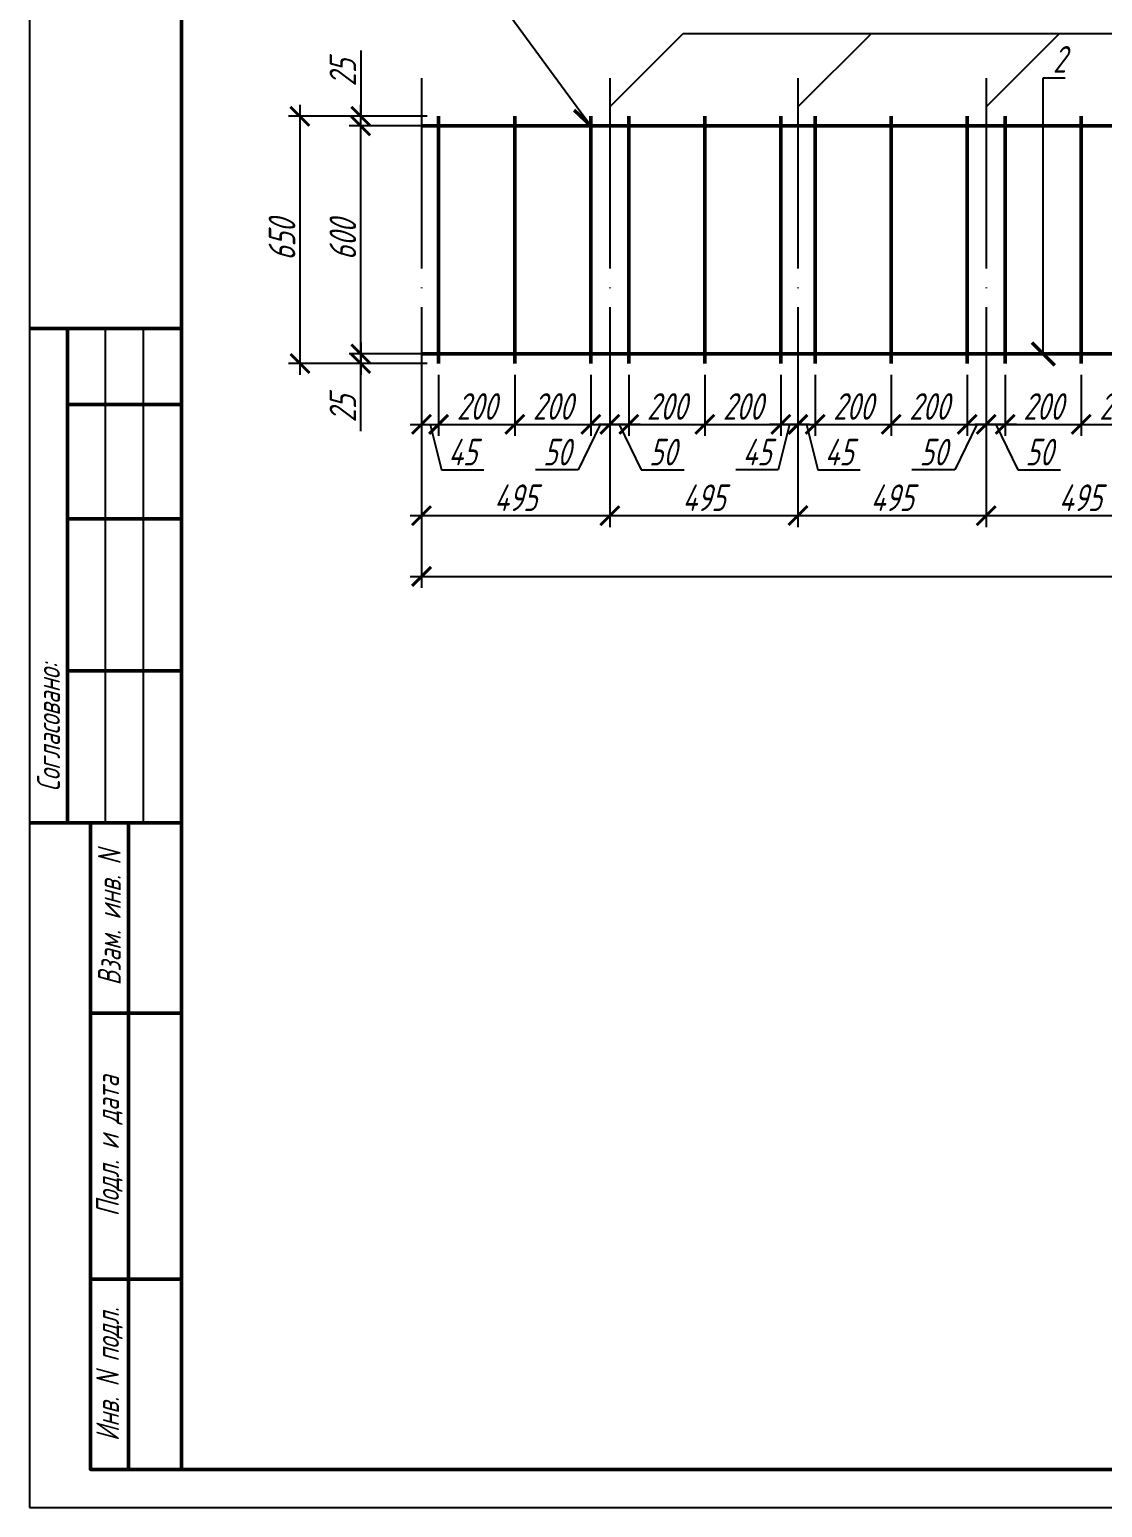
# Model space of a CAD drawing. Header units: millimetres. Extents: x 47215 to 48111, y -15059 to -14168.
# Drawn here: x 47215.2 to 47356.3, y -15058.8 to -14864.5 of the extents above; entities that cross this region are included whole.
import ezdxf
from ezdxf import colors
from ezdxf.entities.mleader import LeaderData, LeaderLine
from ezdxf.math import Vec2, Vec3

# ---------------------------------------------------------------- set-up
doc = ezdxf.new("R2010")
doc.units = ezdxf.units.MM
doc.linetypes.add('ОСЕВАЯ_КРУПНАЯ', pattern=[30, 25, -2.5, 0, -2.5])
doc.layers.get('Defpoints').update_dxf_attribs({"color": 255})
for name, color, linetype, lineweight in [('Выноски', 7, 'Continuous', 25), ('Каркас', 164, 'Continuous', 50), ('Размеры', 170, 'Continuous', 25)]:
    doc.layers.add(name, color=color, linetype=linetype, lineweight=lineweight)
doc.styles.add('3.0', font='simplex.shx', dxfattribs={"width": 0.7, "oblique": 15, "height": 3})
doc.styles.add('3.5', font='simplex.shx', dxfattribs={"width": 0.7, "oblique": 15, "height": 3.5})
doc.dimstyles.new('20-3', dxfattribs={"dimtxt": 3.5, "dimasz": 2.5, "dimexe": 1.5, "dimexo": 1.5, "dimgap": 0.6, "dimtad": 1, "dimdec": 0, "dimlfac": 20, "dimtxsty": '3.5', "dimblk": 'ARCHTICK', "dimcen": 2.5, "dimdle": 1.5, "dimadec": 0, "dimazin": 0, "dimtfac": 1, "dimtdec": 0, "dimtmove": 1, "dimatfit": 3, "dimldrblk": 'OPEN30', "dimfxl": 1.5, "dimarcsym": 0})

# ---------------------------------------------------------------- blocks, each defined once
blk = doc.blocks.new('_ArchTick')
at = {"color": 0, "linetype": 'ByBlock', "const_width": 0.15}
blk.add_lwpolyline([(-0.5, -0.5), (0.5, 0.5)], dxfattribs=at)
blk = doc.blocks.new('*D187')
at = {"layer": 'Defpoints', "color": 0, "transparency": 16777216}
for p in [(47258.78, -14877.12), (47269.03, -14877.12), (47269.03, -14907.12)]:
    blk.add_point(p, dxfattribs=at)
at = {"layer": 'Размеры', "color": 0, "lineweight": -2, "transparency": 16777216}
for p, q in [((47258.78, -14908.62), (47258.78, -14875.62)), ((47267.53, -14877.12), (47257.28, -14877.12)), ((47267.53, -14907.12), (47257.28, -14907.12))]:
    blk.add_line(p, q, dxfattribs=at)
at = {"layer": 'Размеры', "color": 0, "lineweight": -2, "transparency": 16777216, "xscale": 2.5, "yscale": 2.5, "zscale": 2.5}
for p, rotation in [((47258.78, -14877.12), 90), ((47258.78, -14907.12), 270)]:
    blk.add_blockref('_ArchTick', p, dxfattribs=dict(at, rotation=rotation))
at = {"layer": 'Размеры', "color": 0, "transparency": 16777216, "insert": (47256.43, -14892.12), "char_height": 3.5, "attachment_point": 5, "rotation": 90, "style": '3.5'}
blk.add_mtext('600', dxfattribs=at)
blk = doc.blocks.new('_Open30')
at = {"color": 0, "linetype": 'ByBlock', "lineweight": -2}
for p, q in [((-1, 0.268), (0, 0)), ((0, 0), (-1, -0.268)), ((0, 0), (-1, 0))]:
    blk.add_line(p, q, dxfattribs=at)
blk = doc.blocks.new('*D188')
at = {"layer": 'Defpoints', "color": 0, "transparency": 16777216}
for p in [(47269.03, -14908.37), (47279.03, -14908.37), (47279.03, -14916.37)]:
    blk.add_point(p, dxfattribs=at)
at = {"layer": 'Размеры', "color": 0, "lineweight": -2, "transparency": 16777216}
for p, q in [((47269.03, -14909.87), (47269.03, -14917.87)), ((47279.03, -14909.87), (47279.03, -14917.87)), ((47267.53, -14916.37), (47280.53, -14916.37))]:
    blk.add_line(p, q, dxfattribs=at)
at = {"layer": 'Размеры', "color": 0, "lineweight": -2, "transparency": 16777216, "xscale": 2.5, "yscale": 2.5, "zscale": 2.5, "rotation": 180}
blk.add_blockref('_ArchTick', (47269.03, -14916.37), dxfattribs=at)
at = {"layer": 'Размеры', "color": 0, "lineweight": -2, "transparency": 16777216, "xscale": 2.5, "yscale": 2.5, "zscale": 2.5}
blk.add_blockref('_ArchTick', (47279.03, -14916.37), dxfattribs=at)
at = {"layer": 'Размеры', "color": 0, "transparency": 16777216, "insert": (47274.03, -14914.02), "char_height": 3.5, "attachment_point": 5, "style": '3.5'}
blk.add_mtext('200', dxfattribs=at)
blk = doc.blocks.new('*D189')
at = {"layer": 'Defpoints', "color": 0, "transparency": 16777216}
for p in [(47279.03, -14908.37), (47289.03, -14908.37), (47289.03, -14916.37)]:
    blk.add_point(p, dxfattribs=at)
at = {"layer": 'Размеры', "color": 0, "lineweight": -2, "transparency": 16777216}
for p, q in [((47279.03, -14909.87), (47279.03, -14917.87)), ((47289.03, -14909.87), (47289.03, -14917.87)), ((47277.53, -14916.37), (47290.53, -14916.37))]:
    blk.add_line(p, q, dxfattribs=at)
at = {"layer": 'Размеры', "color": 0, "lineweight": -2, "transparency": 16777216, "xscale": 2.5, "yscale": 2.5, "zscale": 2.5, "rotation": 180}
blk.add_blockref('_ArchTick', (47279.03, -14916.37), dxfattribs=at)
at = {"layer": 'Размеры', "color": 0, "lineweight": -2, "transparency": 16777216, "xscale": 2.5, "yscale": 2.5, "zscale": 2.5}
blk.add_blockref('_ArchTick', (47289.03, -14916.37), dxfattribs=at)
at = {"layer": 'Размеры', "color": 0, "transparency": 16777216, "insert": (47284.03, -14914.02), "char_height": 3.5, "attachment_point": 5, "style": '3.5'}
blk.add_mtext('200', dxfattribs=at)
blk = doc.blocks.new('*D190')
at = {"layer": 'Defpoints', "color": 0, "transparency": 16777216}
for p in [(47289.03, -14908.37), (47291.53, -14908.37), (47291.53, -14916.37)]:
    blk.add_point(p, dxfattribs=at)
at = {"layer": 'Размеры', "color": 0, "lineweight": -2, "transparency": 16777216}
for p, q in [((47289.03, -14909.87), (47289.03, -14917.87)), ((47291.53, -14909.87), (47291.53, -14917.87)), ((47290.28, -14916.37), (47287.39, -14922.37)), ((47287.53, -14916.37), (47293.03, -14916.37)), ((47287.39, -14922.37), (47281.76, -14922.37))]:
    blk.add_line(p, q, dxfattribs=at)
at = {"layer": 'Размеры', "color": 0, "lineweight": -2, "transparency": 16777216, "xscale": 2.5, "yscale": 2.5, "zscale": 2.5, "rotation": 180}
blk.add_blockref('_ArchTick', (47289.03, -14916.37), dxfattribs=at)
at = {"layer": 'Размеры', "color": 0, "lineweight": -2, "transparency": 16777216, "xscale": 2.5, "yscale": 2.5, "zscale": 2.5}
blk.add_blockref('_ArchTick', (47291.53, -14916.37), dxfattribs=at)
at = {"layer": 'Размеры', "color": 0, "transparency": 16777216, "insert": (47284.57, -14920.02), "char_height": 3.5, "attachment_point": 5, "style": '3.5'}
blk.add_mtext('50', dxfattribs=at)
blk = doc.blocks.new('*D191')
at = {"layer": 'Defpoints', "color": 0, "transparency": 16777216}
for p in [(47266.78, -14908.37), (47269.03, -14908.37), (47269.03, -14916.37)]:
    blk.add_point(p, dxfattribs=at)
at = {"layer": 'Размеры', "color": 0, "lineweight": -2, "transparency": 16777216}
for p, q in [((47266.78, -14909.87), (47266.78, -14917.87)), ((47269.03, -14909.87), (47269.03, -14917.87)), ((47265.28, -14916.37), (47270.53, -14916.37)), ((47267.91, -14916.37), (47269.4, -14922.37)), ((47269.4, -14922.37), (47274.96, -14922.37))]:
    blk.add_line(p, q, dxfattribs=at)
at = {"layer": 'Размеры', "color": 0, "lineweight": -2, "transparency": 16777216, "xscale": 2.5, "yscale": 2.5, "zscale": 2.5, "rotation": 180}
blk.add_blockref('_ArchTick', (47266.78, -14916.37), dxfattribs=at)
at = {"layer": 'Размеры', "color": 0, "lineweight": -2, "transparency": 16777216, "xscale": 2.5, "yscale": 2.5, "zscale": 2.5}
blk.add_blockref('_ArchTick', (47269.03, -14916.37), dxfattribs=at)
at = {"layer": 'Размеры', "color": 0, "transparency": 16777216, "insert": (47272.18, -14920.02), "char_height": 3.5, "attachment_point": 5, "style": '3.5'}
blk.add_mtext('45', dxfattribs=at)
blk = doc.blocks.new('*D192')
at = {"layer": 'Defpoints', "color": 0, "transparency": 16777216}
for p in [(47266.78, -14908.37), (47291.53, -14908.37), (47291.53, -14928.37)]:
    blk.add_point(p, dxfattribs=at)
at = {"layer": 'Размеры', "color": 0, "lineweight": -2, "transparency": 16777216}
for p, q in [((47266.78, -14909.87), (47266.78, -14929.87)), ((47291.53, -14909.87), (47291.53, -14929.87)), ((47265.28, -14928.37), (47293.03, -14928.37))]:
    blk.add_line(p, q, dxfattribs=at)
at = {"layer": 'Размеры', "color": 0, "lineweight": -2, "transparency": 16777216, "xscale": 2.5, "yscale": 2.5, "zscale": 2.5, "rotation": 180}
blk.add_blockref('_ArchTick', (47266.78, -14928.37), dxfattribs=at)
at = {"layer": 'Размеры', "color": 0, "lineweight": -2, "transparency": 16777216, "xscale": 2.5, "yscale": 2.5, "zscale": 2.5}
blk.add_blockref('_ArchTick', (47291.53, -14928.37), dxfattribs=at)
at = {"layer": 'Размеры', "color": 0, "transparency": 16777216, "insert": (47279.16, -14926.02), "char_height": 3.5, "attachment_point": 5, "style": '3.5'}
blk.add_mtext('495', dxfattribs=at)
blk = doc.blocks.new('*D193')
at = {"layer": 'Defpoints', "color": 0, "transparency": 16777216}
for p in [(47291.53, -14908.37), (47294.03, -14908.37), (47291.53, -14916.37)]:
    blk.add_point(p, dxfattribs=at)
at = {"layer": 'Размеры', "color": 0, "lineweight": -2, "transparency": 16777216}
for p, q in [((47291.53, -14909.87), (47291.53, -14917.87)), ((47294.03, -14909.87), (47294.03, -14917.87)), ((47295.53, -14916.37), (47290.03, -14916.37)), ((47292.78, -14916.37), (47295.67, -14922.37)), ((47295.67, -14922.37), (47301.3, -14922.37))]:
    blk.add_line(p, q, dxfattribs=at)
at = {"layer": 'Размеры', "color": 0, "lineweight": -2, "transparency": 16777216, "xscale": 2.5, "yscale": 2.5, "zscale": 2.5, "rotation": 180}
blk.add_blockref('_ArchTick', (47291.53, -14916.37), dxfattribs=at)
at = {"layer": 'Размеры', "color": 0, "lineweight": -2, "transparency": 16777216, "xscale": 2.5, "yscale": 2.5, "zscale": 2.5}
blk.add_blockref('_ArchTick', (47294.03, -14916.37), dxfattribs=at)
at = {"layer": 'Размеры', "color": 0, "transparency": 16777216, "insert": (47298.49, -14920.02), "char_height": 3.5, "attachment_point": 5, "style": '3.5'}
blk.add_mtext('50', dxfattribs=at)
blk = doc.blocks.new('*D194')
at = {"layer": 'Defpoints', "color": 0, "transparency": 16777216}
for p in [(47294.03, -14908.37), (47304.03, -14908.37), (47304.03, -14916.37)]:
    blk.add_point(p, dxfattribs=at)
at = {"layer": 'Размеры', "color": 0, "lineweight": -2, "transparency": 16777216}
for p, q in [((47294.03, -14909.87), (47294.03, -14917.87)), ((47304.03, -14909.87), (47304.03, -14917.87)), ((47292.53, -14916.37), (47305.53, -14916.37))]:
    blk.add_line(p, q, dxfattribs=at)
at = {"layer": 'Размеры', "color": 0, "lineweight": -2, "transparency": 16777216, "xscale": 2.5, "yscale": 2.5, "zscale": 2.5, "rotation": 180}
blk.add_blockref('_ArchTick', (47294.03, -14916.37), dxfattribs=at)
at = {"layer": 'Размеры', "color": 0, "lineweight": -2, "transparency": 16777216, "xscale": 2.5, "yscale": 2.5, "zscale": 2.5}
blk.add_blockref('_ArchTick', (47304.03, -14916.37), dxfattribs=at)
at = {"layer": 'Размеры', "color": 0, "transparency": 16777216, "insert": (47299.03, -14914.02), "char_height": 3.5, "attachment_point": 5, "style": '3.5'}
blk.add_mtext('200', dxfattribs=at)
blk = doc.blocks.new('*D195')
at = {"layer": 'Defpoints', "color": 0, "transparency": 16777216}
for p in [(47304.03, -14908.37), (47314.03, -14908.37), (47314.03, -14916.37)]:
    blk.add_point(p, dxfattribs=at)
at = {"layer": 'Размеры', "color": 0, "lineweight": -2, "transparency": 16777216}
for p, q in [((47304.03, -14909.87), (47304.03, -14917.87)), ((47314.03, -14909.87), (47314.03, -14917.87)), ((47302.53, -14916.37), (47315.53, -14916.37))]:
    blk.add_line(p, q, dxfattribs=at)
at = {"layer": 'Размеры', "color": 0, "lineweight": -2, "transparency": 16777216, "xscale": 2.5, "yscale": 2.5, "zscale": 2.5, "rotation": 180}
blk.add_blockref('_ArchTick', (47304.03, -14916.37), dxfattribs=at)
at = {"layer": 'Размеры', "color": 0, "lineweight": -2, "transparency": 16777216, "xscale": 2.5, "yscale": 2.5, "zscale": 2.5}
blk.add_blockref('_ArchTick', (47314.03, -14916.37), dxfattribs=at)
at = {"layer": 'Размеры', "color": 0, "transparency": 16777216, "insert": (47309.03, -14914.02), "char_height": 3.5, "attachment_point": 5, "style": '3.5'}
blk.add_mtext('200', dxfattribs=at)
blk = doc.blocks.new('*D196')
at = {"layer": 'Defpoints', "color": 0, "transparency": 16777216}
for p in [(47316.28, -14908.37), (47318.53, -14908.37), (47318.53, -14916.37)]:
    blk.add_point(p, dxfattribs=at)
at = {"layer": 'Размеры', "color": 0, "lineweight": -2, "transparency": 16777216}
for p, q in [((47316.28, -14909.87), (47316.28, -14917.87)), ((47318.53, -14909.87), (47318.53, -14917.87)), ((47314.78, -14916.37), (47320.03, -14916.37)), ((47317.41, -14916.37), (47318.9, -14922.37)), ((47318.9, -14922.37), (47324.46, -14922.37))]:
    blk.add_line(p, q, dxfattribs=at)
at = {"layer": 'Размеры', "color": 0, "lineweight": -2, "transparency": 16777216, "xscale": 2.5, "yscale": 2.5, "zscale": 2.5, "rotation": 180}
blk.add_blockref('_ArchTick', (47316.28, -14916.37), dxfattribs=at)
at = {"layer": 'Размеры', "color": 0, "lineweight": -2, "transparency": 16777216, "xscale": 2.5, "yscale": 2.5, "zscale": 2.5}
blk.add_blockref('_ArchTick', (47318.53, -14916.37), dxfattribs=at)
at = {"layer": 'Размеры', "color": 0, "transparency": 16777216, "insert": (47321.68, -14920.02), "char_height": 3.5, "attachment_point": 5, "style": '3.5'}
blk.add_mtext('45', dxfattribs=at)
blk = doc.blocks.new('*D197')
at = {"layer": 'Defpoints', "color": 0, "transparency": 16777216}
for p in [(47314.03, -14908.37), (47316.28, -14908.37), (47314.03, -14916.37)]:
    blk.add_point(p, dxfattribs=at)
at = {"layer": 'Размеры', "color": 0, "lineweight": -2, "transparency": 16777216}
for p, q in [((47314.03, -14909.87), (47314.03, -14917.87)), ((47316.28, -14909.87), (47316.28, -14917.87)), ((47317.78, -14916.37), (47312.53, -14916.37)), ((47315.16, -14916.37), (47313.66, -14922.37)), ((47313.66, -14922.37), (47308.1, -14922.37))]:
    blk.add_line(p, q, dxfattribs=at)
at = {"layer": 'Размеры', "color": 0, "lineweight": -2, "transparency": 16777216, "xscale": 2.5, "yscale": 2.5, "zscale": 2.5, "rotation": 180}
blk.add_blockref('_ArchTick', (47314.03, -14916.37), dxfattribs=at)
at = {"layer": 'Размеры', "color": 0, "lineweight": -2, "transparency": 16777216, "xscale": 2.5, "yscale": 2.5, "zscale": 2.5}
blk.add_blockref('_ArchTick', (47316.28, -14916.37), dxfattribs=at)
at = {"layer": 'Размеры', "color": 0, "transparency": 16777216, "insert": (47310.88, -14920.02), "char_height": 3.5, "attachment_point": 5, "style": '3.5'}
blk.add_mtext('45', dxfattribs=at)
blk = doc.blocks.new('*D198')
at = {"layer": 'Defpoints', "color": 0, "transparency": 16777216}
for p in [(47328.53, -14908.37), (47338.53, -14908.37), (47338.53, -14916.37)]:
    blk.add_point(p, dxfattribs=at)
at = {"layer": 'Размеры', "color": 0, "lineweight": -2, "transparency": 16777216}
for p, q in [((47328.53, -14909.87), (47328.53, -14917.87)), ((47338.53, -14909.87), (47338.53, -14917.87)), ((47327.03, -14916.37), (47340.03, -14916.37))]:
    blk.add_line(p, q, dxfattribs=at)
at = {"layer": 'Размеры', "color": 0, "lineweight": -2, "transparency": 16777216, "xscale": 2.5, "yscale": 2.5, "zscale": 2.5, "rotation": 180}
blk.add_blockref('_ArchTick', (47328.53, -14916.37), dxfattribs=at)
at = {"layer": 'Размеры', "color": 0, "lineweight": -2, "transparency": 16777216, "xscale": 2.5, "yscale": 2.5, "zscale": 2.5}
blk.add_blockref('_ArchTick', (47338.53, -14916.37), dxfattribs=at)
at = {"layer": 'Размеры', "color": 0, "transparency": 16777216, "insert": (47333.53, -14914.02), "char_height": 3.5, "attachment_point": 5, "style": '3.5'}
blk.add_mtext('200', dxfattribs=at)
blk = doc.blocks.new('*D199')
at = {"layer": 'Defpoints', "color": 0, "transparency": 16777216}
for p in [(47338.53, -14908.37), (47341.03, -14908.37), (47341.03, -14916.37)]:
    blk.add_point(p, dxfattribs=at)
at = {"layer": 'Размеры', "color": 0, "lineweight": -2, "transparency": 16777216}
for p, q in [((47338.53, -14909.87), (47338.53, -14917.87)), ((47341.03, -14909.87), (47341.03, -14917.87)), ((47339.78, -14916.37), (47336.89, -14922.37)), ((47337.03, -14916.37), (47342.53, -14916.37)), ((47336.89, -14922.37), (47331.26, -14922.37))]:
    blk.add_line(p, q, dxfattribs=at)
at = {"layer": 'Размеры', "color": 0, "lineweight": -2, "transparency": 16777216, "xscale": 2.5, "yscale": 2.5, "zscale": 2.5, "rotation": 180}
blk.add_blockref('_ArchTick', (47338.53, -14916.37), dxfattribs=at)
at = {"layer": 'Размеры', "color": 0, "lineweight": -2, "transparency": 16777216, "xscale": 2.5, "yscale": 2.5, "zscale": 2.5}
blk.add_blockref('_ArchTick', (47341.03, -14916.37), dxfattribs=at)
at = {"layer": 'Размеры', "color": 0, "transparency": 16777216, "insert": (47334.07, -14920.02), "char_height": 3.5, "attachment_point": 5, "style": '3.5'}
blk.add_mtext('50', dxfattribs=at)
blk = doc.blocks.new('*D200')
at = {"layer": 'Defpoints', "color": 0, "transparency": 16777216}
for p in [(47341.03, -14908.37), (47343.53, -14908.37), (47341.03, -14916.37)]:
    blk.add_point(p, dxfattribs=at)
at = {"layer": 'Размеры', "color": 0, "lineweight": -2, "transparency": 16777216}
for p, q in [((47341.03, -14909.87), (47341.03, -14917.87)), ((47343.53, -14909.87), (47343.53, -14917.87)), ((47345.03, -14916.37), (47339.53, -14916.37)), ((47342.28, -14916.37), (47345.17, -14922.37)), ((47345.17, -14922.37), (47350.8, -14922.37))]:
    blk.add_line(p, q, dxfattribs=at)
at = {"layer": 'Размеры', "color": 0, "lineweight": -2, "transparency": 16777216, "xscale": 2.5, "yscale": 2.5, "zscale": 2.5, "rotation": 180}
blk.add_blockref('_ArchTick', (47341.03, -14916.37), dxfattribs=at)
at = {"layer": 'Размеры', "color": 0, "lineweight": -2, "transparency": 16777216, "xscale": 2.5, "yscale": 2.5, "zscale": 2.5}
blk.add_blockref('_ArchTick', (47343.53, -14916.37), dxfattribs=at)
at = {"layer": 'Размеры', "color": 0, "transparency": 16777216, "insert": (47347.99, -14920.02), "char_height": 3.5, "attachment_point": 5, "style": '3.5'}
blk.add_mtext('50', dxfattribs=at)
blk = doc.blocks.new('*D201')
at = {"layer": 'Defpoints', "color": 0, "transparency": 16777216}
for p in [(47318.53, -14908.37), (47328.53, -14908.37), (47328.53, -14916.37)]:
    blk.add_point(p, dxfattribs=at)
at = {"layer": 'Размеры', "color": 0, "lineweight": -2, "transparency": 16777216}
for p, q in [((47318.53, -14909.87), (47318.53, -14917.87)), ((47328.53, -14909.87), (47328.53, -14917.87)), ((47317.03, -14916.37), (47330.03, -14916.37))]:
    blk.add_line(p, q, dxfattribs=at)
at = {"layer": 'Размеры', "color": 0, "lineweight": -2, "transparency": 16777216, "xscale": 2.5, "yscale": 2.5, "zscale": 2.5, "rotation": 180}
blk.add_blockref('_ArchTick', (47318.53, -14916.37), dxfattribs=at)
at = {"layer": 'Размеры', "color": 0, "lineweight": -2, "transparency": 16777216, "xscale": 2.5, "yscale": 2.5, "zscale": 2.5}
blk.add_blockref('_ArchTick', (47328.53, -14916.37), dxfattribs=at)
at = {"layer": 'Размеры', "color": 0, "transparency": 16777216, "insert": (47323.53, -14914.02), "char_height": 3.5, "attachment_point": 5, "style": '3.5'}
blk.add_mtext('200', dxfattribs=at)
blk = doc.blocks.new('*D202')
at = {"layer": 'Defpoints', "color": 0, "transparency": 16777216}
for p in [(47343.53, -14908.37), (47353.53, -14908.37), (47353.53, -14916.37)]:
    blk.add_point(p, dxfattribs=at)
at = {"layer": 'Размеры', "color": 0, "lineweight": -2, "transparency": 16777216}
for p, q in [((47343.53, -14909.87), (47343.53, -14917.87)), ((47353.53, -14909.87), (47353.53, -14917.87)), ((47342.03, -14916.37), (47355.03, -14916.37))]:
    blk.add_line(p, q, dxfattribs=at)
at = {"layer": 'Размеры', "color": 0, "lineweight": -2, "transparency": 16777216, "xscale": 2.5, "yscale": 2.5, "zscale": 2.5, "rotation": 180}
blk.add_blockref('_ArchTick', (47343.53, -14916.37), dxfattribs=at)
at = {"layer": 'Размеры', "color": 0, "lineweight": -2, "transparency": 16777216, "xscale": 2.5, "yscale": 2.5, "zscale": 2.5}
blk.add_blockref('_ArchTick', (47353.53, -14916.37), dxfattribs=at)
at = {"layer": 'Размеры', "color": 0, "transparency": 16777216, "insert": (47348.53, -14914.02), "char_height": 3.5, "attachment_point": 5, "style": '3.5'}
blk.add_mtext('200', dxfattribs=at)
blk = doc.blocks.new('*D203')
at = {"layer": 'Defpoints', "color": 0, "transparency": 16777216}
for p in [(47353.53, -14908.37), (47363.53, -14908.37), (47363.53, -14916.37)]:
    blk.add_point(p, dxfattribs=at)
at = {"layer": 'Размеры', "color": 0, "lineweight": -2, "transparency": 16777216}
for p, q in [((47353.53, -14909.87), (47353.53, -14917.87)), ((47363.53, -14909.87), (47363.53, -14917.87)), ((47352.03, -14916.37), (47365.03, -14916.37))]:
    blk.add_line(p, q, dxfattribs=at)
at = {"layer": 'Размеры', "color": 0, "lineweight": -2, "transparency": 16777216, "xscale": 2.5, "yscale": 2.5, "zscale": 2.5, "rotation": 180}
blk.add_blockref('_ArchTick', (47353.53, -14916.37), dxfattribs=at)
at = {"layer": 'Размеры', "color": 0, "lineweight": -2, "transparency": 16777216, "xscale": 2.5, "yscale": 2.5, "zscale": 2.5}
blk.add_blockref('_ArchTick', (47363.53, -14916.37), dxfattribs=at)
at = {"layer": 'Размеры', "color": 0, "transparency": 16777216, "insert": (47358.53, -14914.02), "char_height": 3.5, "attachment_point": 5, "style": '3.5'}
blk.add_mtext('200', dxfattribs=at)
blk = doc.blocks.new('*D221')
at = {"layer": 'Defpoints', "color": 0, "transparency": 16777216}
for p in [(47291.53, -14908.37), (47316.28, -14908.37), (47316.28, -14928.37)]:
    blk.add_point(p, dxfattribs=at)
at = {"layer": 'Размеры', "color": 0, "lineweight": -2, "transparency": 16777216}
for p, q in [((47291.53, -14909.87), (47291.53, -14929.87)), ((47316.28, -14909.87), (47316.28, -14929.87)), ((47290.03, -14928.37), (47317.78, -14928.37))]:
    blk.add_line(p, q, dxfattribs=at)
at = {"layer": 'Размеры', "color": 0, "lineweight": -2, "transparency": 16777216, "xscale": 2.5, "yscale": 2.5, "zscale": 2.5, "rotation": 180}
blk.add_blockref('_ArchTick', (47291.53, -14928.37), dxfattribs=at)
at = {"layer": 'Размеры', "color": 0, "lineweight": -2, "transparency": 16777216, "xscale": 2.5, "yscale": 2.5, "zscale": 2.5}
blk.add_blockref('_ArchTick', (47316.28, -14928.37), dxfattribs=at)
at = {"layer": 'Размеры', "color": 0, "transparency": 16777216, "insert": (47303.91, -14926.02), "char_height": 3.5, "attachment_point": 5, "style": '3.5'}
blk.add_mtext('495', dxfattribs=at)
blk = doc.blocks.new('*D222')
at = {"layer": 'Defpoints', "color": 0, "transparency": 16777216}
for p in [(47316.28, -14908.37), (47341.03, -14908.37), (47341.03, -14928.37)]:
    blk.add_point(p, dxfattribs=at)
at = {"layer": 'Размеры', "color": 0, "lineweight": -2, "transparency": 16777216}
for p, q in [((47316.28, -14909.87), (47316.28, -14929.87)), ((47341.03, -14909.87), (47341.03, -14929.87)), ((47314.78, -14928.37), (47342.53, -14928.37))]:
    blk.add_line(p, q, dxfattribs=at)
at = {"layer": 'Размеры', "color": 0, "lineweight": -2, "transparency": 16777216, "xscale": 2.5, "yscale": 2.5, "zscale": 2.5, "rotation": 180}
blk.add_blockref('_ArchTick', (47316.28, -14928.37), dxfattribs=at)
at = {"layer": 'Размеры', "color": 0, "lineweight": -2, "transparency": 16777216, "xscale": 2.5, "yscale": 2.5, "zscale": 2.5}
blk.add_blockref('_ArchTick', (47341.03, -14928.37), dxfattribs=at)
at = {"layer": 'Размеры', "color": 0, "transparency": 16777216, "insert": (47328.66, -14926.02), "char_height": 3.5, "attachment_point": 5, "style": '3.5'}
blk.add_mtext('495', dxfattribs=at)
blk = doc.blocks.new('*D223')
at = {"layer": 'Defpoints', "color": 0, "transparency": 16777216}
for p in [(47341.03, -14908.37), (47365.78, -14908.37), (47365.78, -14928.37)]:
    blk.add_point(p, dxfattribs=at)
at = {"layer": 'Размеры', "color": 0, "lineweight": -2, "transparency": 16777216}
for p, q in [((47341.03, -14909.87), (47341.03, -14929.87)), ((47365.78, -14909.87), (47365.78, -14929.87)), ((47339.53, -14928.37), (47367.28, -14928.37))]:
    blk.add_line(p, q, dxfattribs=at)
at = {"layer": 'Размеры', "color": 0, "lineweight": -2, "transparency": 16777216, "xscale": 2.5, "yscale": 2.5, "zscale": 2.5, "rotation": 180}
blk.add_blockref('_ArchTick', (47341.03, -14928.37), dxfattribs=at)
at = {"layer": 'Размеры', "color": 0, "lineweight": -2, "transparency": 16777216, "xscale": 2.5, "yscale": 2.5, "zscale": 2.5}
blk.add_blockref('_ArchTick', (47365.78, -14928.37), dxfattribs=at)
at = {"layer": 'Размеры', "color": 0, "transparency": 16777216, "insert": (47353.41, -14926.02), "char_height": 3.5, "attachment_point": 5, "style": '3.5'}
blk.add_mtext('495', dxfattribs=at)
blk = doc.blocks.new('*D228')
at = {"layer": 'Defpoints', "color": 0, "transparency": 16777216}
for p in [(47266.78, -14908.37), (47464.78, -14908.37), (47464.78, -14936.37)]:
    blk.add_point(p, dxfattribs=at)
at = {"layer": 'Размеры', "color": 0, "lineweight": -2, "transparency": 16777216}
for p, q in [((47266.78, -14909.87), (47266.78, -14937.87)), ((47464.78, -14909.87), (47464.78, -14937.87)), ((47265.28, -14936.37), (47466.28, -14936.37))]:
    blk.add_line(p, q, dxfattribs=at)
at = {"layer": 'Размеры', "color": 0, "lineweight": -2, "transparency": 16777216, "xscale": 2.5, "yscale": 2.5, "zscale": 2.5, "rotation": 180}
blk.add_blockref('_ArchTick', (47266.78, -14936.37), dxfattribs=at)
at = {"layer": 'Размеры', "color": 0, "lineweight": -2, "transparency": 16777216, "xscale": 2.5, "yscale": 2.5, "zscale": 2.5}
blk.add_blockref('_ArchTick', (47464.78, -14936.37), dxfattribs=at)
at = {"layer": 'Размеры', "color": 0, "transparency": 16777216, "insert": (47365.78, -14934.02), "char_height": 3.5, "attachment_point": 5, "style": '3.5'}
blk.add_mtext('3960', dxfattribs=at)
blk = doc.blocks.new('*D229')
at = {"layer": 'Defpoints', "color": 0, "transparency": 16777216}
for p in [(47266.78, -14907.12), (47258.78, -14908.37), (47269.03, -14908.37)]:
    blk.add_point(p, dxfattribs=at)
at = {"layer": 'Размеры', "color": 0, "lineweight": -2, "transparency": 16777216}
for p, q in [((47258.78, -14905.62), (47258.78, -14909.87)), ((47265.28, -14907.12), (47257.28, -14907.12)), ((47267.53, -14908.37), (47257.28, -14908.37)), ((47258.78, -14917.26), (47258.78, -14908.37))]:
    blk.add_line(p, q, dxfattribs=at)
at = {"layer": 'Размеры', "color": 0, "lineweight": -2, "transparency": 16777216, "xscale": 2.5, "yscale": 2.5, "zscale": 2.5}
for p, rotation in [((47258.78, -14907.12), 90), ((47258.78, -14908.37), 270)]:
    blk.add_blockref('_ArchTick', p, dxfattribs=dict(at, rotation=rotation))
at = {"layer": 'Размеры', "color": 0, "transparency": 16777216, "insert": (47256.43, -14914.32), "char_height": 3.5, "attachment_point": 5, "rotation": 90, "style": '3.5'}
blk.add_mtext('25', dxfattribs=at)
blk = doc.blocks.new('*D230')
at = {"layer": 'Defpoints', "color": 0, "transparency": 16777216}
for p in [(47258.78, -14875.87), (47269.03, -14875.87), (47266.78, -14877.12)]:
    blk.add_point(p, dxfattribs=at)
at = {"layer": 'Размеры', "color": 0, "lineweight": -2, "transparency": 16777216}
for p, q in [((47258.78, -14867.22), (47258.78, -14875.87)), ((47258.78, -14878.62), (47258.78, -14874.37)), ((47267.53, -14875.87), (47257.28, -14875.87)), ((47265.28, -14877.12), (47257.28, -14877.12))]:
    blk.add_line(p, q, dxfattribs=at)
at = {"layer": 'Размеры', "color": 0, "lineweight": -2, "transparency": 16777216, "xscale": 2.5, "yscale": 2.5, "zscale": 2.5}
for p, rotation in [((47258.78, -14875.87), 90), ((47258.78, -14877.12), 270)]:
    blk.add_blockref('_ArchTick', p, dxfattribs=dict(at, rotation=rotation))
at = {"layer": 'Размеры', "color": 0, "transparency": 16777216, "insert": (47256.43, -14870.15), "char_height": 3.5, "attachment_point": 5, "rotation": 90, "style": '3.5'}
blk.add_mtext('25', dxfattribs=at)
blk = doc.blocks.new('*D231')
at = {"layer": 'Defpoints', "color": 0, "transparency": 16777216}
for p in [(47269.03, -14875.87), (47250.78, -14908.37), (47269.03, -14908.37)]:
    blk.add_point(p, dxfattribs=at)
at = {"layer": 'Размеры', "color": 0, "lineweight": -2, "transparency": 16777216}
for p, q in [((47250.78, -14874.37), (47250.78, -14909.87)), ((47267.53, -14875.87), (47249.28, -14875.87)), ((47267.53, -14908.37), (47249.28, -14908.37))]:
    blk.add_line(p, q, dxfattribs=at)
at = {"layer": 'Размеры', "color": 0, "lineweight": -2, "transparency": 16777216, "xscale": 2.5, "yscale": 2.5, "zscale": 2.5}
for p, rotation in [((47250.78, -14875.87), 90), ((47250.78, -14908.37), 270)]:
    blk.add_blockref('_ArchTick', p, dxfattribs=dict(at, rotation=rotation))
at = {"layer": 'Размеры', "color": 0, "transparency": 16777216, "insert": (47248.43, -14892.12), "char_height": 3.5, "attachment_point": 5, "rotation": 90, "style": '3.5'}
blk.add_mtext('650', dxfattribs=at)
blk = doc.blocks.new('Стрелка для указ-ия вида сварки')
at = {"lineweight": 25}
blk.add_line((0, 0), (-1, 0), dxfattribs=at)
at = {"lineweight": 50}
blk.add_lwpolyline([(0, 0), (-0.985, -0.174)], dxfattribs=at)

msp = doc.modelspace()

# ---------------------------------------------------------------- linework, layer by layer
at = {"color": 0, "linetype": 'ОСЕВАЯ_КРУПНАЯ'}
for p, q in [((47266.78, -14870.871), (47266.78, -14913.371)), ((47291.53, -14870.871), (47291.53, -14913.371)), ((47316.28, -14870.871), (47316.28, -14913.371)), ((47341.03, -14870.871), (47341.03, -14913.371))]:
    msp.add_line(p, q, dxfattribs=at)
at = {"color": 7, "lineweight": 25}
msp.add_lwpolyline([(47215.235, -15058.777), (47635.235, -15058.777), (47635.235, -14761.777), (47215.235, -14761.777)], close=True, dxfattribs=at)
at = {"color": 7, "linetype": 'Continuous', "lineweight": 50}
msp.add_lwpolyline([(47235.235, -14766.777), (47630.235, -14766.777), (47630.235, -15053.777), (47235.235, -15053.777)], close=True, dxfattribs=at)
at = {"lineweight": 25}
for points in [[(47291.53, -14874.621), (47301.187, -14864.964)], [(47301.187, -14864.964), (47449.687, -14864.964)], [(47316.28, -14874.621), (47325.937, -14864.964)], [(47341.03, -14874.621), (47350.687, -14864.964)]]:
    msp.add_lwpolyline(points, dxfattribs=at)
at = {"color": 7, "lineweight": 50}
for points in [[(47235.235, -14903.777), (47215.235, -14903.777)], [(47220.235, -14968.777), (47220.235, -14903.777)], [(47235.235, -14913.777), (47220.235, -14913.777)], [(47235.235, -14928.777), (47220.235, -14928.777)], [(47235.235, -14948.777), (47220.235, -14948.777)], [(47235.235, -14968.777), (47215.235, -14968.777)], [(47235.235, -14968.777), (47223.235, -14968.777), (47223.235, -15053.777), (47235.235, -15053.777)], [(47228.235, -15053.777), (47228.235, -14968.777)], [(47235.235, -14993.777), (47223.235, -14993.777)], [(47223.235, -15028.777), (47235.235, -15028.777)]]:
    msp.add_lwpolyline(points, dxfattribs=at)
at = {"color": 7, "lineweight": 25}
for points in [[(47225.235, -14968.777), (47225.235, -14903.777)], [(47230.235, -14968.777), (47230.235, -14903.777)]]:
    msp.add_lwpolyline(points, dxfattribs=at)
at = {"layer": 'Каркас'}
for points in [[(47269.03, -14908.371), (47269.03, -14875.871)], [(47279.03, -14908.371), (47279.03, -14875.871)], [(47289.03, -14908.371), (47289.03, -14875.871)], [(47294.03, -14908.371), (47294.03, -14875.871)], [(47304.03, -14908.371), (47304.03, -14875.871)], [(47314.03, -14908.371), (47314.03, -14875.871)], [(47318.53, -14908.371), (47318.53, -14875.871)], [(47328.53, -14908.371), (47328.53, -14875.871)], [(47338.53, -14908.371), (47338.53, -14875.871)], [(47343.53, -14908.371), (47343.53, -14875.871)], [(47353.53, -14908.371), (47353.53, -14875.871)], [(47266.78, -14877.121), (47464.78, -14877.121)], [(47266.78, -14907.121), (47464.78, -14907.121)]]:
    msp.add_lwpolyline(points, dxfattribs=at)

# ---------------------------------------------------------------- texts
at = {"color": 7, "lineweight": 25, "char_height": 3, "attachment_point": 5, "rotation": 90, "style": '3.0'}
for s, insert, width in [('Согласовано:', (47217.735, -14956.228), 19.9913), ('Взам. инв. N', (47225.735, -14981.272), 24.9913), ('Подл. и дата', (47225.735, -15011.272), 34.9913), ('Инв. N подл.', (47225.735, -15041.272), 24.9913)]:
    msp.add_mtext(s, dxfattribs=dict(at, insert=insert, width=width))

# ---------------------------------------------------------------- dimensions: what is measured, and where the dimension line sits
at = {"layer": 'Размеры'}
for base, p1, p2, angle, picture, middle in [((47258.78, -14875.871), (47266.78, -14877.121), (47269.03, -14875.871), 90, '*D230', (47258.78, -14870.151)), ((47258.78, -14908.371), (47266.78, -14907.121), (47269.03, -14908.371), 90, '*D229', (47258.78, -14914.322)), ((47291.53, -14916.371), (47294.03, -14908.371), (47291.53, -14908.371), 180, '*D193', (47296.271, -14922.371)), ((47314.03, -14916.371), (47316.28, -14908.371), (47314.03, -14908.371), 180, '*D197', (47313.057, -14922.371)), ((47341.03, -14916.371), (47343.53, -14908.371), (47341.03, -14908.371), 180, '*D200', (47345.771, -14922.371))]:
    dim = msp.add_linear_dim(base=base, p1=p1, p2=p2, angle=angle, dimstyle='20-3', dxfattribs=at)
    dim.commit()
    dim.dimension.update_dxf_attribs({"geometry": picture, "text_midpoint": middle, "dimtype": 128})
for base, p1, p2, picture, middle in [((47250.78, -14908.371), (47269.03, -14875.871), (47269.03, -14908.371), '*D231', (47248.43, -14892.121)), ((47258.78, -14877.121), (47269.03, -14907.121), (47269.03, -14877.121), '*D187', (47256.43, -14892.121))]:
    dim = msp.add_linear_dim(base=base, p1=p1, p2=p2, angle=90, dimstyle='20-3', dxfattribs=at)
    dim.commit()
    dim.dimension.update_dxf_attribs({"geometry": picture, "text_midpoint": middle})
for base, p1, p2, picture, middle in [((47269.03, -14916.371), (47266.78, -14908.371), (47269.03, -14908.371), '*D191', (47270.003, -14922.371)), ((47291.53, -14916.371), (47289.03, -14908.371), (47291.53, -14908.371), '*D190', (47286.789, -14922.371)), ((47318.53, -14916.371), (47316.28, -14908.371), (47318.53, -14908.371), '*D196', (47319.503, -14922.371)), ((47341.03, -14916.371), (47338.53, -14908.371), (47341.03, -14908.371), '*D199', (47336.289, -14922.371))]:
    dim = msp.add_linear_dim(base=base, p1=p1, p2=p2, dimstyle='20-3', dxfattribs=at)
    dim.commit()
    dim.dimension.update_dxf_attribs({"geometry": picture, "text_midpoint": middle, "dimtype": 128})
for base, p1, p2, picture, middle in [((47291.53, -14928.371), (47266.78, -14908.371), (47291.53, -14908.371), '*D192', (47279.155, -14926.021)), ((47464.78, -14936.371), (47266.78, -14908.371), (47464.78, -14908.371), '*D228', (47365.78, -14934.021)), ((47279.03, -14916.371), (47269.03, -14908.371), (47279.03, -14908.371), '*D188', (47274.03, -14914.021)), ((47289.03, -14916.371), (47279.03, -14908.371), (47289.03, -14908.371), '*D189', (47284.03, -14914.021)), ((47316.28, -14928.371), (47291.53, -14908.371), (47316.28, -14908.371), '*D221', (47303.905, -14926.021)), ((47304.03, -14916.371), (47294.03, -14908.371), (47304.03, -14908.371), '*D194', (47299.03, -14914.021)), ((47314.03, -14916.371), (47304.03, -14908.371), (47314.03, -14908.371), '*D195', (47309.03, -14914.021)), ((47341.03, -14928.371), (47316.28, -14908.371), (47341.03, -14908.371), '*D222', (47328.655, -14926.021)), ((47328.53, -14916.371), (47318.53, -14908.371), (47328.53, -14908.371), '*D201', (47323.53, -14914.021)), ((47338.53, -14916.371), (47328.53, -14908.371), (47338.53, -14908.371), '*D198', (47333.53, -14914.021)), ((47365.78, -14928.371), (47341.03, -14908.371), (47365.78, -14908.371), '*D223', (47353.405, -14926.021)), ((47353.53, -14916.371), (47343.53, -14908.371), (47353.53, -14908.371), '*D202', (47348.53, -14914.021)), ((47363.53, -14916.371), (47353.53, -14908.371), (47363.53, -14908.371), '*D203', (47358.53, -14914.021))]:
    dim = msp.add_linear_dim(base=base, p1=p1, p2=p2, dimstyle='20-3', dxfattribs=at)
    dim.commit()
    dim.dimension.update_dxf_attribs({"geometry": picture, "text_midpoint": middle})

# ---------------------------------------------------------------- leaders
at = {"lineweight": 25}
ml = msp.add_multileader_mtext('Standard', dxfattribs=at)
ml.set_content('СТБ 2174-2011-К1-Кт', color=256, style='3.0')
ml.set_leader_properties()
ml.set_arrow_properties(name='Стрелка для указ-ия вида сварки')
ml.build(insert=Vec2(0, 0))
ml.multileader.update_dxf_attribs({"text_left_attachment_type": 6, "text_right_attachment_type": 6, "dogleg_length": 1, "arrow_head_size": 3})
ctx = ml.context
ctx.base_point, ctx.char_height, ctx.arrow_head_size, ctx.landing_gap_size, ctx.plane_origin = Vec3(47238.832, -14862.192), 3, 3, 0.1, Vec3(47278.651, -14872.54)
ctx.left_attachment, ctx.right_attachment, ctx.text_align_type = 6, 6, 2
notes = []
notes.append((ctx, [(1, (1, 1, 0), (47278.04, -14862.192), (-1, 0), 1, [(0, [(47289.03, -14877.121)], 0, [])])]))
ctx.mtext.insert, ctx.mtext.alignment, ctx.mtext.flow_direction = Vec3(47276.94, -14858.592), 3, 5
at = {"layer": 'Выноски', "color": 7, "lineweight": 30}
ml = msp.add_multileader_mtext('Standard', dxfattribs=at)
ml.set_content('{\\C1;2}', color=5, style='3.5')
ml.set_leader_properties(lineweight=25)
ml.set_arrow_properties(name='ARCHTICK')
ml.build(insert=Vec2(0, 0))
ml.multileader.update_dxf_attribs({"text_left_attachment_type": 6, "text_right_attachment_type": 6, "dogleg_length": 0, "arrow_head_size": 3})
ctx = ml.context
ctx.base_point, ctx.char_height, ctx.arrow_head_size, ctx.landing_gap_size, ctx.plane_origin = Vec3(47348.53, -14870.832), 3.5, 3, 1, Vec3(47371.016, -14889.311)
ctx.left_attachment, ctx.right_attachment, ctx.text_align_type = 6, 6, 1
notes.append((ctx, [(0, (1, 1, 0), (47348.53, -14870.832), (1, 0), 0, [(1, [(47348.53, -14907.121), (47348.53, -14877.121)], 0, [])])]))
ctx.mtext.insert, ctx.mtext.width, ctx.mtext.alignment, ctx.mtext.flow_direction = Vec3(47350.668, -14866.632), 4.11044, 2, 5
for ctx, leaders in notes:
    for number, flags, end, landing, length, lines in leaders:
        leader = LeaderData()
        leader.index, (leader.has_last_leader_line, leader.has_dogleg_vector, leader.attachment_direction) = number, flags
        leader.last_leader_point, leader.dogleg_vector, leader.dogleg_length = Vec3(end), Vec3(landing), length
        for number, points, colour, breaks in lines:
            line = LeaderLine()
            line.index, line.vertices, line.color, line.breaks = number, Vec3.list(points), colors.encode_raw_color(colour), breaks
            leader.lines.append(line)
        ctx.leaders.append(leader)

doc.saveas('drawing.dxf')
